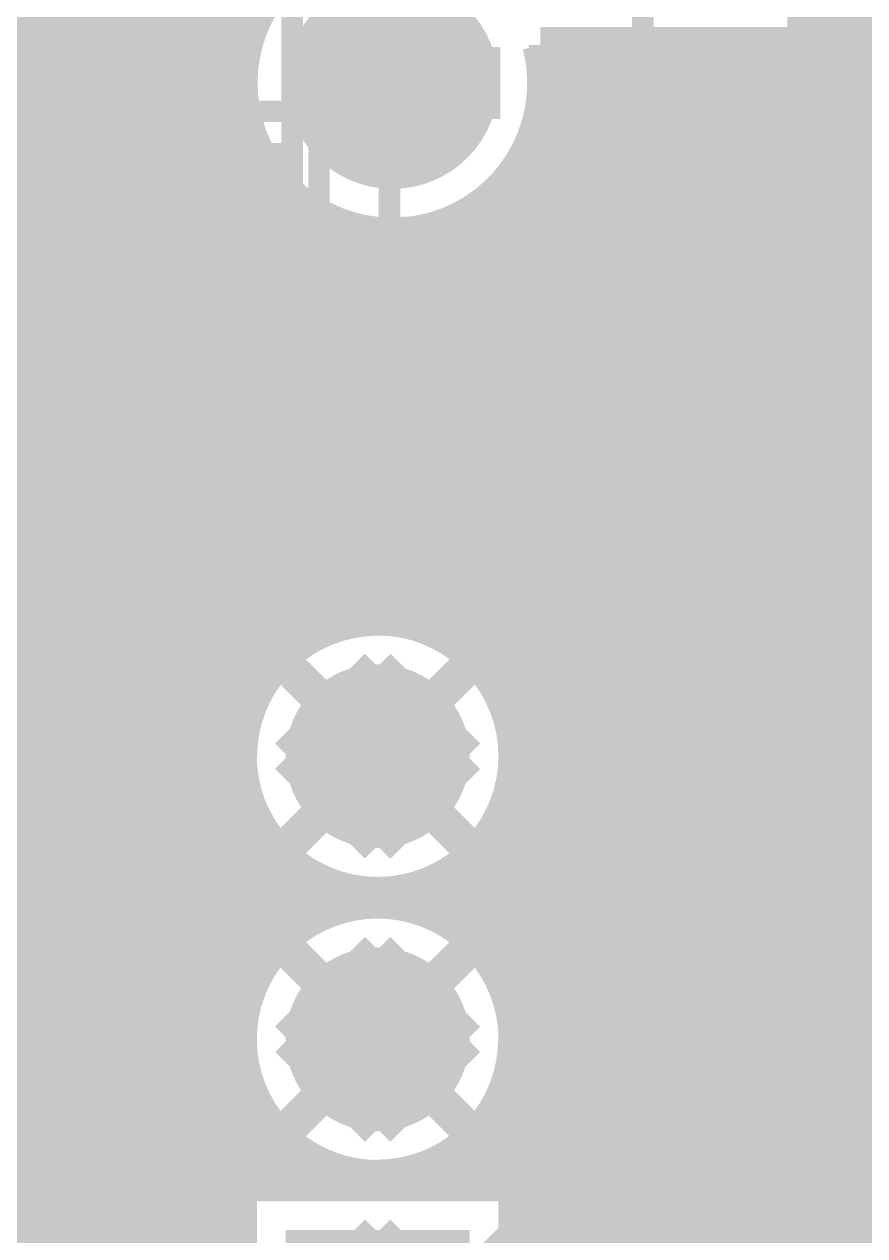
# Model space of a CAD drawing. Extents: x -3 to 92, y -53 to 125.
# Drawn here: x 19.73 to 25.67, y 45.69 to 54.26 of the extents above; entities that cross this region are included whole.
import ezdxf

# ---------------------------------------------------------------- set-up
doc = ezdxf.new("R2010")
doc.units = 0
doc.header["$MEASUREMENT"] = 0
doc.layers.get('0').update_dxf_attribs({"linetype": 'CONTINUOUS'})
for name, color, linetype in [('23-325-0_AST', 7, 'CONTINUOUS'), ('23-325-0_BOT', 7, 'CONTINUOUS'), ('23-325-0_DRD', 2, 'CONTINUOUS'), ('23-325-0_IN1', 4, 'CONTINUOUS'), ('23-325-0_IN2', 3, 'CONTINUOUS'), ('23-325-0_SMB', 5, 'CONTINUOUS'), ('23-325-0_SMT', 10, 'CONTINUOUS'), ('23-325-0_SST', 9, 'CONTINUOUS'), ('23-325-0_TOP', 12, 'CONTINUOUS'), ('THRUHOLE_NPT', 13, 'CONTINUOUS'), ('THRUHOLE_TAP', 8, 'CONTINUOUS')]:
    doc.layers.add(name, color=color, linetype=linetype)

# ---------------------------------------------------------------- blocks, each defined once
blk = doc.blocks.new('ROUND_22')
at = {"const_width": 0.7493}
blk.add_lwpolyline([(-0.37465, 0, 1), (0.37465, 0, 1)], format="xyb", close=True, dxfattribs=at)
blk = doc.blocks.new('ROUND_30')
at = {"const_width": 0.65024}
blk.add_lwpolyline([(-0.32512, 0, 1), (0.32512, 0, 1)], format="xyb", close=True, dxfattribs=at)
blk = doc.blocks.new('SQUARE_31')
blk.add_solid([(0.65024, 0.65024), (0.65024, -0.65024), (-0.65024, 0.65024), (-0.65024, -0.65024)])
blk = doc.blocks.new('ROUND_87')
at = {"const_width": 0.40005}
blk.add_lwpolyline([(-0.200024, 0, 1), (0.200024, 0, 1)], format="xyb", close=True, dxfattribs=at)

msp = doc.modelspace()

# ---------------------------------------------------------------- linework, layer by layer
at = {"layer": '23-325-0_AST', "const_width": 0.1524}
for points in [[(20.36064, 66.2559), (20.36064, 66.03492), (20.36064, 65.7352), (20.36064, 53.6448), (20.36064, 53.34508)], [(25.35936, 53.6448), (25.35936, 65.7352)], [(21.62048, 54.35854), (21.62048, 53.6448)], [(24.09952, 53.6448), (24.09952, 54.35854)], [(20.36064, 53.6448), (21.62048, 53.6448), (21.62048, 53.34508)], [(21.12772, 52.3748), (24.59228, 52.3748), (24.79294, 52.3748), (24.79294, 52.82438), (24.85136, 52.82438), (25.10028, 52.82438), (25.35936, 52.82438), (25.35936, 53.1241), (24.09952, 53.1241), (24.09952, 53.34508), (25.35936, 53.34508), (25.35936, 53.6448), (24.09952, 53.6448), (24.09952, 53.34508)], [(20.86864, 52.82438), (20.61972, 52.82438), (20.61972, 52.3748), (20.36064, 52.3748), (20.36064, 52.82438), (20.36064, 53.1241), (21.62048, 53.1241), (21.62048, 53.34508), (20.36064, 53.34508), (20.36064, 53.1241)], [(20.92706, 52.3748), (20.86864, 52.3748), (20.86864, 52.82438), (20.92706, 52.82438), (20.9296, 52.82438), (21.12772, 52.6542), (21.12772, 52.3748), (20.92706, 52.3748), (20.92706, 52.82438), (20.9296, 52.82438), (21.81098, 52.82438), (21.81098, 53.3146), (22.30882, 53.3146), (22.30882, 52.82438), (23.40864, 52.82438), (23.40864, 53.3146), (23.90902, 53.3146), (23.90902, 52.82438), (24.7904, 52.82438), (24.59228, 52.6542), (21.12772, 52.6542)], [(25.35936, 53.1241), (25.35936, 53.34508)], [(21.62048, 52.82438), (21.62048, 53.1241)], [(24.09952, 52.82438), (24.09952, 53.1241)], [(20.36064, 52.82438), (20.61972, 52.82438)], [(24.7904, 52.82438), (24.79294, 52.82438)], [(25.10028, 52.82438), (25.10028, 52.3748), (24.85136, 52.3748), (24.85136, 52.82438)], [(25.10028, 52.3748), (25.35936, 52.3748), (25.35936, 52.82438)], [(24.59228, 52.3748), (24.59228, 52.6542)], [(20.86864, 52.3748), (20.61972, 52.3748)], [(24.85136, 52.3748), (24.79294, 52.3748)], [(24.97582, 51.59502), (24.97582, 51.3588)], [(24.97582, 51.47818), (23.95982, 51.47818), (24.13, 51.3588)], [(23.37562, 43.08602), (23.37562, 43.5356), (24.37384, 43.5356), (24.37384, 43.08602), (23.37562, 43.08602), (23.0759, 43.08602), (20.72386, 43.08602), (20.72386, 51.08448), (23.0759, 51.08448), (23.37562, 51.08448), (23.37562, 50.6349), (24.37384, 50.6349), (24.37384, 43.5356)], [(23.0759, 51.08448), (23.0759, 50.78476)], [(24.37384, 50.6349), (24.37384, 51.08448), (23.37562, 51.08448)], [(21.32584, 50.6349), (22.10562, 50.6349), (22.25548, 50.78476), (21.32584, 50.78476), (21.32584, 50.6349), (21.22424, 50.53584), (21.22424, 43.63466), (21.07438, 43.63466), (21.32584, 43.38574), (21.32584, 43.5356), (21.22424, 43.63466)], [(21.22424, 50.53584), (21.07438, 50.53584), (21.32584, 50.78476)], [(22.25548, 50.41392), (22.25548, 50.78476)], [(22.82444, 50.6349), (23.14956, 50.6349), (23.0759, 50.78476), (22.67458, 50.78476), (22.82444, 50.6349), (22.82444, 50.47488)], [(22.67458, 50.78476), (22.67458, 50.41392)], [(22.10562, 50.47488), (21.86432, 50.23358), (22.17674, 50.33518), (22.25548, 50.41392), (22.10562, 50.47488), (22.10562, 50.6349)], [(23.37562, 50.6349), (23.14956, 50.6349)], [(21.07438, 50.53584), (21.07438, 43.63466)], [(23.06574, 50.23358), (22.82444, 50.47488), (22.67458, 50.41392), (22.75332, 50.33518), (23.06574, 50.23358), (21.86432, 50.23358)], [(22.75332, 50.33518), (22.17674, 50.33518)], [(22.47392, 48.83404), (21.97354, 48.83404), (21.97354, 49.33442), (22.47392, 49.33442), (22.47392, 48.83404)], [(25.99182, 47.31258), (24.97582, 47.66818), (24.97582, 47.1932)], [(22.47392, 46.83506), (21.97354, 46.83506), (21.97354, 47.33544), (22.47392, 47.33544), (22.47392, 46.83506)], [(24.97582, 46.82998), (24.97582, 46.59122)], [(25.654, 46.41342), (25.82418, 46.41342), (25.99182, 46.47438), (25.99182, 46.7106), (25.82418, 46.76902), (24.97582, 46.76902)]]:
    msp.add_lwpolyline(points, dxfattribs=at)
at = {"layer": '23-325-0_BOT'}
for points, const_width in [([(19.7866, 60.2107), (19.7866, 52.5018)], 0.254), ([(20.0152, 59.9821), (20.0152, 52.2732)], 0.254), ([(20.2438, 59.7535), (20.2438, 52.0446)], 0.254), ([(25.7302, 57.0865), (25.7302, 46.101)], 0.254), ([(25.5016, 56.8579), (25.5016, 46.101)], 0.254), ([(25.273, 56.6293), (25.273, 46.101)], 0.254), ([(20.4724, 56.34482), (20.4724, 51.816)], 0.254), ([(25.2603, 56.3753), (25.2603, 54.1147)], 0.254), ([(20.701, 55.8165), (20.701, 51.5874)], 0.254), ([(20.9296, 55.59806), (20.9296, 51.27244)], 0.254), ([(21.1582, 55.47106), (21.1582, 46.101)], 0.254), ([(21.3868, 55.40248), (21.3868, 54.3687)], 0.254), ([(21.30298, 54.1782), (19.1897, 54.1782)], 0.254), ([(25.2603, 54.1147), (23.37562, 54.1147)], 0.254), ([(23.4442, 54.1147), (23.4442, 46.101)], 0.254), ([(23.6728, 54.1147), (23.6728, 46.101)], 0.254), ([(23.9014, 54.1147), (23.9014, 46.101)], 0.254), ([(24.13, 54.1147), (24.13, 46.101)], 0.254), ([(24.3586, 54.1147), (24.3586, 46.101)], 0.254), ([(24.5872, 54.1147), (24.5872, 46.101)], 0.254), ([(24.8158, 54.1147), (24.8158, 46.101)], 0.254), ([(25.0444, 54.1147), (25.0444, 46.101)], 0.254), ([(30.4673, 54.1782), (25.2603, 54.1782)], 0.254), ([(21.25472, 53.9496), (19.1897, 53.9496)], 0.254), ([(30.4673, 53.9496), (23.40356, 53.9496)], 0.254), ([(21.25726, 53.721), (19.1897, 53.721)], 0.254), ([(30.4673, 53.721), (23.40102, 53.721)], 0.254), ([(21.30806, 53.4924), (19.1897, 53.4924)], 0.254), ([(30.4673, 53.4924), (23.35022, 53.4924)], 0.254), ([(21.41982, 53.2638), (19.1897, 53.2638)], 0.254), ([(21.3868, 53.31968), (21.3868, 49.59096)], 0.254), ([(30.4673, 53.2638), (23.23846, 53.2638)], 0.254), ([(23.2156, 53.2257), (23.2156, 46.101)], 0.254), ([(19.1897, 53.0987), (20.76958, 51.51882)], 0.254), ([(20.32, 21.59), (20.32, 51.054), (18.542, 52.832)], 0.635), ([(21.6154, 53.0352), (19.2532, 53.0352)], 0.254), ([(21.6154, 53.0352), (21.6154, 49.85004)], 0.254), ([(22.987, 52.98694), (22.987, 49.70018)], 0.254), ([(30.4673, 53.0352), (23.04288, 53.0352)], 0.254), ([(21.844, 52.88026), (21.844, 49.9872)], 0.254), ([(22.7584, 52.85232), (22.7584, 49.90592)], 0.254), ([(22.03196, 52.8066), (19.4818, 52.8066)], 0.254), ([(22.0726, 52.79644), (22.0726, 50.0507)], 0.254), ([(22.3012, 52.76596), (22.3012, 50.06086)], 0.254), ([(22.5298, 52.78374), (22.5298, 50.01514)], 0.254), ([(30.4673, 52.8066), (22.62632, 52.8066)], 0.254), ([(30.4673, 52.578), (19.7104, 52.578)], 0.254), ([(18.08988, 52.36718), (19.6723, 50.78476)], 0.254), ([(30.4673, 52.3494), (19.939, 52.3494)], 0.254), ([(30.47238, 52.1208), (20.1676, 52.1208)], 0.254), ([(30.5435, 51.8922), (20.3962, 51.8922)], 0.254), ([(30.7467, 51.6636), (20.6248, 51.6636)], 0.254), ([(31.8008, 51.435), (20.84324, 51.435)], 0.254), ([(31.8008, 51.2064), (20.94992, 51.2064)], 0.254), ([(20.9677, 51.054), (20.9677, 46.101)], 0.254), ([(31.8008, 50.9778), (20.9677, 50.9778)], 0.254), ([(19.6723, 50.78476), (19.6723, 46.101)], 0.254), ([(19.6723, 50.7492), (11.42238, 50.7492)], 0.254), ([(31.6865, 50.7492), (20.9677, 50.7492)], 0.254), ([(19.6723, 50.5206), (11.35888, 50.5206)], 0.254), ([(31.4579, 50.5206), (20.9677, 50.5206)], 0.254), ([(19.6723, 50.292), (11.16584, 50.292)], 0.254), ([(31.2293, 50.292), (20.9677, 50.292)], 0.254), ([(19.6723, 50.0634), (10.3632, 50.0634)], 0.254), ([(22.18436, 50.0634), (20.9677, 50.0634)], 0.254), ([(31.0007, 50.0634), (22.26564, 50.0634)], 0.254), ([(19.6723, 49.8348), (10.3632, 49.8348)], 0.254), ([(21.59508, 49.8348), (20.9677, 49.8348)], 0.254), ([(30.7721, 49.8348), (22.85492, 49.8348)], 0.254), ([(21.53158, 49.77638), (22.225, 49.0855)], 0.254), ([(22.91842, 49.77638), (22.225, 49.0855)], 0.254), ([(19.6723, 49.6062), (10.3632, 49.6062)], 0.254), ([(21.39442, 49.6062), (20.9677, 49.6062)], 0.254), ([(30.5435, 49.6062), (23.05304, 49.6062)], 0.254), ([(19.6723, 49.3776), (15.00886, 49.3776)], 0.254), ([(21.29028, 49.3776), (20.9677, 49.3776)], 0.254), ([(30.3149, 49.3776), (23.15972, 49.3776)], 0.254), ([(19.6723, 49.149), (15.18158, 49.149)], 0.254), ([(21.2471, 49.149), (20.9677, 49.149)], 0.254), ([(30.16758, 49.149), (23.2029, 49.149)], 0.254), ([(21.53158, 48.39208), (22.225, 49.0855)], 0.254), ([(22.91842, 48.39208), (22.225, 49.0855)], 0.254), ([(19.6723, 48.9204), (15.23492, 48.9204)], 0.254), ([(21.2598, 48.9204), (20.9677, 48.9204)], 0.254), ([(30.1498, 48.9204), (23.1902, 48.9204)], 0.254), ([(19.6723, 48.6918), (15.2019, 48.6918)], 0.254), ([(21.32838, 48.6918), (20.9677, 48.6918)], 0.254), ([(30.1498, 48.6918), (23.12162, 48.6918)], 0.254), ([(21.3868, 48.5775), (21.3868, 47.59198)], 0.254), ([(19.6723, 48.4632), (15.0622, 48.4632)], 0.254), ([(21.46808, 48.4632), (20.9677, 48.4632)], 0.254), ([(30.1498, 48.4632), (22.98192, 48.4632)], 0.254), ([(22.987, 48.46828), (22.987, 47.7012)], 0.254), ([(21.6154, 48.31842), (21.6154, 47.85106)], 0.254), ([(19.6723, 48.2346), (10.3632, 48.2346)], 0.254), ([(21.73732, 48.2346), (20.9677, 48.2346)], 0.254), ([(30.1498, 48.2346), (22.71268, 48.2346)], 0.254), ([(22.7584, 48.26254), (22.7584, 47.90694)], 0.254), ([(21.844, 48.18126), (21.844, 47.98568)], 0.254), ([(22.0726, 48.11776), (22.0726, 48.05172)], 0.254), ([(22.3012, 48.1076), (22.3012, 48.06188)], 0.254), ([(22.5298, 48.15332), (22.5298, 48.01616)], 0.254), ([(19.6723, 48.006), (10.3632, 48.006)], 0.254), ([(21.89226, 48.006), (20.9677, 48.006)], 0.254), ([(30.1498, 48.006), (22.55774, 48.006)], 0.254), ([(19.6723, 47.7774), (10.3632, 47.7774)], 0.254), ([(21.53158, 47.7774), (20.9677, 47.7774)], 0.254), ([(21.53158, 47.7774), (22.225, 47.08398)], 0.254), ([(22.91842, 47.7774), (22.225, 47.08398)], 0.254), ([(27.52598, 47.7774), (22.91842, 47.7774)], 0.254), ([(19.6723, 47.5488), (10.3632, 47.5488)], 0.254), ([(21.3614, 47.5488), (20.9677, 47.5488)], 0.254), ([(27.18308, 47.5488), (23.08606, 47.5488)], 0.254), ([(19.6723, 47.3202), (10.3632, 47.3202)], 0.254), ([(21.2725, 47.3202), (20.9677, 47.3202)], 0.254), ([(27.07386, 47.3202), (23.17496, 47.3202)], 0.254), ([(19.6723, 47.0916), (10.3632, 47.0916)], 0.254), ([(21.24456, 47.0916), (20.9677, 47.0916)], 0.254), ([(21.53158, 46.39056), (22.225, 47.08398)], 0.254), ([(22.91842, 46.39056), (22.225, 47.08398)], 0.254), ([(27.06116, 47.0916), (23.2029, 47.0916)], 0.254), ([(19.6723, 46.863), (10.3632, 46.863)], 0.254), ([(21.26996, 46.863), (20.9677, 46.863)], 0.254), ([(27.13482, 46.863), (23.1775, 46.863)], 0.254), ([(19.6723, 46.6344), (10.3632, 46.6344)], 0.254), ([(21.35378, 46.6344), (20.9677, 46.6344)], 0.254), ([(21.3868, 46.57852), (21.3868, 46.101)], 0.254), ([(27.35072, 46.6344), (23.09368, 46.6344)], 0.254), ([(19.6723, 46.4058), (10.3632, 46.4058)], 0.254), ([(21.51888, 46.4058), (20.9677, 46.4058)], 0.254), ([(30.1498, 46.4058), (22.93112, 46.4058)], 0.254), ([(22.987, 46.4693), (22.987, 46.101)], 0.254), ([(21.6154, 46.3169), (21.6154, 46.101)], 0.254), ([(22.7584, 46.26356), (22.7584, 46.101)], 0.254), ([(19.6723, 46.1772), (10.3632, 46.1772)], 0.254), ([(21.8567, 46.1772), (20.9677, 46.1772)], 0.254), ([(21.844, 46.18228), (21.844, 46.101)], 0.254), ([(22.5298, 46.15434), (22.5298, 46.101)], 0.254), ([(30.1498, 46.1772), (22.5933, 46.1772)], 0.254), ([(19.6723, 46.101), (10.3632, 46.101)], 0.254), ([(30.1498, 46.101), (20.9677, 46.101)], 0.254)]:
    msp.add_lwpolyline(points, dxfattribs=dict(at, const_width=const_width))
at = {"layer": '23-325-0_BOT', "const_width": 0.254}
for points in [[(22.32914, 54.92496, 0.4142136), (21.24964, 53.84546)], [(23.40864, 53.84546, 0.063038), (23.37459, 54.11443)], [(21.24964, 53.84546, 0.4142136), (22.32914, 52.76596)], [(22.32914, 52.76596, 0.4142136), (23.40864, 53.84546)], [(20.9677, 51.054, 0.1989124), (20.77799, 51.51199)], [(22.225, 50.0634, 0.4142136), (21.2471, 49.0855)], [(23.20544, 49.0855, 0.4142136), (22.225, 50.06594)], [(21.24456, 49.0855, 0.4142136), (22.225, 48.10506)], [(22.225, 48.10506, 0.4142136), (23.20544, 49.0855)], [(22.225, 48.06442, 0.4142136), (21.24456, 47.08398)], [(23.20544, 47.08398, 0.4142136), (22.225, 48.06442)], [(21.24456, 47.08398, 0.4142136), (22.225, 46.10354)], [(22.225, 46.10608, 0.4142136), (23.2029, 47.08398)]]:
    msp.add_lwpolyline(points, format="xyb", dxfattribs=at)
at = {"layer": '23-325-0_DRD', "const_width": 0.254}
for points in [[(21.69414, 53.59146), (22.32914, 54.22646)], [(22.32914, 54.22646), (22.96414, 53.59146)], [(21.69414, 54.09946), (21.69414, 53.59146)], [(22.32914, 53.46446), (21.69414, 54.09946)], [(22.96414, 54.09946), (22.32914, 53.46446)], [(22.96414, 53.59146), (22.96414, 54.09946)], [(22.225, 49.7205), (21.59, 49.0855)], [(22.86, 49.0855), (22.225, 49.7205)], [(21.59, 49.0855), (22.225, 48.4505)], [(22.225, 48.4505), (22.86, 49.0855)], [(22.225, 47.71898), (21.59, 47.08398)], [(22.86, 47.08398), (22.225, 47.71898)], [(21.59, 47.08398), (22.225, 46.44898)], [(22.225, 46.44898), (22.86, 47.08398)], [(22.225, 45.72), (21.59, 45.085)], [(22.86, 45.085), (22.225, 45.72)]]:
    msp.add_lwpolyline(points, dxfattribs=at)
at = {"layer": '23-325-0_IN1', "const_width": 0.254}
for points in [[(19.7612, 107.6579), (19.7612, 21.87956)], [(19.9898, 107.41406), (19.9898, 22.12594)], [(20.2184, 107.3277), (20.2184, 22.2123)], [(20.447, 107.33278), (20.447, 22.20722)], [(25.7048, 75.25766), (25.7048, -4.572)], [(25.4762, 75.07478), (25.4762, -4.572)], [(25.2476, 57.61482), (25.2476, 39.77386)], [(25.2603, 56.3753), (25.2603, 54.1147)], [(20.6756, 55.84952), (20.6756, 22.1107)], [(20.9042, 55.61584), (20.9042, 21.82622)], [(21.1328, 55.48122), (21.1328, -4.572)], [(21.3614, 55.40756), (21.3614, 54.32044)], [(21.30298, 54.1782), (15.86738, 54.1782)], [(25.2603, 54.1147), (23.37562, 54.1147)], [(23.4188, 54.1147), (23.4188, 44.98594)], [(23.6474, 54.1147), (23.6474, 45.0723)], [(23.876, 54.1147), (23.876, 45.06722)], [(24.1046, 54.1147), (24.1046, 44.9707)], [(24.3332, 54.1147), (24.3332, 44.68622)], [(24.5618, 54.1147), (24.5618, 39.9669)], [(24.7904, 54.1147), (24.7904, 39.99992)], [(25.019, 54.1147), (25.019, 39.94658)], [(46.99762, 54.1782), (25.2603, 54.1782)], [(21.25472, 53.9496), (15.80388, 53.9496)], [(47.06112, 53.9496), (23.40356, 53.9496)], [(21.25726, 53.721), (15.61084, 53.721)], [(43.18762, 53.721), (23.40102, 53.721)], [(21.30806, 53.4924), (-2.413, 53.4924)], [(42.99712, 53.4924), (23.35022, 53.4924)], [(21.3614, 53.36794), (21.3614, 49.54778)], [(21.41982, 53.2638), (18.9992, 53.2638)], [(42.93362, 53.2638), (23.23846, 53.2638)], [(23.1902, 53.19268), (23.1902, 49.2506)], [(21.6154, 53.0352), (19.1389, 53.0352)], [(21.59, 53.05806), (21.59, 49.82972)], [(42.95648, 53.0352), (23.04288, 53.0352)], [(22.9616, 52.96916), (22.9616, 49.73066)], [(21.8186, 52.89296), (21.8186, 49.9745)], [(22.733, 52.84216), (22.733, 49.92116)], [(22.03196, 52.8066), (19.17192, 52.8066)], [(22.0472, 52.80152), (22.0472, 50.04816)], [(22.2758, 52.76596), (22.2758, 50.0634)], [(22.5044, 52.77866), (22.5044, 50.02276)], [(30.95498, 52.8066), (22.62632, 52.8066)], [(30.61208, 52.578), (19.11858, 52.578)], [(30.50286, 52.3494), (18.94586, 52.3494)], [(30.49016, 52.1208), (5.63626, 52.1208)], [(30.56382, 51.8922), (4.04622, 51.8922)], [(30.77972, 51.6636), (4.3307, 51.6636)], [(38.36416, 51.435), (4.42722, 51.435)], [(38.37686, 51.2064), (4.4323, 51.2064)], [(38.48608, 50.9778), (4.34594, 50.9778)], [(38.82898, 50.7492), (4.09956, 50.7492)], [(38.9128, 50.5206), (-2.413, 50.5206)], [(38.9128, 50.292), (-2.413, 50.292)], [(22.18436, 50.0634), (-2.413, 50.0634)], [(38.9128, 50.0634), (22.26564, 50.0634)], [(21.59508, 49.8348), (-2.413, 49.8348)], [(38.9128, 49.8348), (22.85492, 49.8348)], [(21.39442, 49.6062), (-2.413, 49.6062)], [(38.9128, 49.6062), (23.05304, 49.6062)], [(21.29028, 49.3776), (-2.413, 49.3776)], [(38.9128, 49.3776), (23.15972, 49.3776)], [(21.2471, 49.149), (-2.413, 49.149)], [(38.9128, 49.149), (23.2029, 49.149)], [(21.2598, 48.9204), (-2.413, 48.9204)], [(38.9128, 48.9204), (23.1902, 48.9204)], [(23.1902, 48.91786), (23.1902, 47.25162)], [(21.32838, 48.6918), (-2.413, 48.6918)], [(21.3614, 48.62068), (21.3614, 47.54626)], [(38.9128, 48.6918), (23.12162, 48.6918)], [(21.46808, 48.4632), (-2.413, 48.4632)], [(38.9128, 48.4632), (22.98192, 48.4632)], [(22.9616, 48.4378), (22.9616, 47.72914)], [(21.59, 48.33874), (21.59, 47.83074)], [(21.73732, 48.2346), (-2.413, 48.2346)], [(21.8186, 48.19396), (21.8186, 47.97552)], [(38.9128, 48.2346), (22.71268, 48.2346)], [(22.733, 48.2473), (22.733, 47.92218)], [(22.0472, 48.1203), (22.0472, 48.04664)], [(22.2758, 48.10506), (22.2758, 48.06188)], [(22.5044, 48.1457), (22.5044, 48.02378)], [(21.89226, 48.006), (-2.413, 48.006)], [(38.9128, 48.006), (22.55774, 48.006)], [(21.53158, 47.7774), (-2.413, 47.7774)], [(31.64078, 47.7774), (22.91842, 47.7774)], [(21.3614, 47.5488), (-2.413, 47.5488)], [(31.54934, 47.5488), (23.08606, 47.5488)], [(21.2725, 47.3202), (-2.413, 47.3202)], [(31.5468, 47.3202), (23.17496, 47.3202)], [(21.24456, 47.0916), (-2.413, 47.0916)], [(31.5468, 47.0916), (23.2029, 47.0916)], [(23.1902, 46.91634), (23.1902, 46.06544)], [(21.26996, 46.863), (-2.413, 46.863)], [(31.5468, 46.863), (23.1775, 46.863)], [(21.35378, 46.6344), (-0.80772, 46.6344)], [(21.3614, 46.6217), (21.3614, 46.06544)], [(31.5468, 46.6344), (23.09368, 46.6344)], [(21.51888, 46.4058), (-0.59182, 46.4058)], [(31.5468, 46.4058), (22.93112, 46.4058)], [(22.9616, 46.43882), (22.9616, 46.06544)], [(21.59, 46.33976), (21.59, 46.06544)], [(22.733, 46.24578), (22.733, 46.06544)], [(21.8567, 46.1772), (-0.51816, 46.1772)], [(21.8186, 46.19244), (21.8186, 46.06544)], [(22.5044, 46.14672), (22.5044, 46.06544)], [(31.5468, 46.1772), (22.5933, 46.1772)], [(21.24456, 46.06544), (21.24456, 44.10456)], [(23.20544, 46.06544), (21.24456, 46.06544)], [(22.0472, 46.12132), (22.0472, 46.06544)], [(22.2758, 46.10608), (22.2758, 46.06544)], [(23.20544, 46.06544), (23.20544, 44.7675)], [(21.24456, 45.9486), (-0.53086, 45.9486)], [(31.5468, 45.9486), (23.20544, 45.9486)], [(21.24456, 45.72), (-0.64008, 45.72)], [(31.5468, 45.72), (23.20544, 45.72)]]:
    msp.add_lwpolyline(points, dxfattribs=at)
for points in [[(22.32914, 54.92496, 0.4142136), (21.24964, 53.84546)], [(23.40864, 53.84546, 0.063038), (23.37459, 54.11443)], [(21.24964, 53.84546, 0.4142136), (22.32914, 52.76596)], [(22.32914, 52.76596, 0.4142136), (23.40864, 53.84546)], [(22.225, 50.0634, 0.4142136), (21.2471, 49.0855)], [(23.20544, 49.0855, 0.4142136), (22.225, 50.06594)], [(21.24456, 49.0855, 0.4142136), (22.225, 48.10506)], [(22.225, 48.10506, 0.4142136), (23.20544, 49.0855)], [(22.225, 48.06442, 0.4142136), (21.24456, 47.08398)], [(23.20544, 47.08398, 0.4142136), (22.225, 48.06442)], [(21.24456, 47.08398, 0.4142136), (22.225, 46.10354)], [(22.225, 46.10608, 0.4142136), (23.2029, 47.08398)]]:
    msp.add_lwpolyline(points, format="xyb", dxfattribs=at)
at = {"layer": '23-325-0_IN2', "const_width": 0.254}
for points in [[(15.24, 54.229), (18.796, 54.229), (20.701, 52.324), (25.273, 52.324), (26.162, 53.213), (43.561, 53.213)], [(23.749, 44.45), (25.781, 46.482), (33.147, 46.482)]]:
    msp.add_lwpolyline(points, dxfattribs=at)
at = {"layer": '23-325-0_SST', "const_width": 0.1524}
for points in [[(20.36064, 66.2559), (20.36064, 66.03492), (20.36064, 65.7352), (20.36064, 53.6448), (20.36064, 53.34508)], [(25.35936, 53.6448), (25.35936, 65.7352)], [(21.62048, 54.35854), (21.62048, 53.6448)], [(24.09952, 53.6448), (24.09952, 54.35854)], [(20.36064, 53.6448), (21.62048, 53.6448), (21.62048, 53.34508)], [(21.12772, 52.3748), (24.59228, 52.3748), (24.79294, 52.3748), (24.79294, 52.82438), (24.85136, 52.82438), (25.10028, 52.82438), (25.35936, 52.82438), (25.35936, 53.1241), (24.09952, 53.1241), (24.09952, 53.34508), (25.35936, 53.34508), (25.35936, 53.6448), (24.09952, 53.6448), (24.09952, 53.34508)], [(20.86864, 52.82438), (20.61972, 52.82438), (20.61972, 52.3748), (20.36064, 52.3748), (20.36064, 52.82438), (20.36064, 53.1241), (21.62048, 53.1241), (21.62048, 53.34508), (20.36064, 53.34508), (20.36064, 53.1241)], [(20.92706, 52.3748), (20.86864, 52.3748), (20.86864, 52.82438), (20.92706, 52.82438), (20.9296, 52.82438), (21.12772, 52.6542), (21.12772, 52.3748), (20.92706, 52.3748), (20.92706, 52.82438), (20.9296, 52.82438), (21.81098, 52.82438), (21.81098, 53.3146), (22.30882, 53.3146), (22.30882, 52.82438), (23.40864, 52.82438), (23.40864, 53.3146), (23.90902, 53.3146), (23.90902, 52.82438), (24.7904, 52.82438), (24.59228, 52.6542), (21.12772, 52.6542)], [(25.35936, 53.1241), (25.35936, 53.34508)], [(21.62048, 52.82438), (21.62048, 53.1241)], [(24.09952, 52.82438), (24.09952, 53.1241)], [(20.36064, 52.82438), (20.61972, 52.82438)], [(24.7904, 52.82438), (24.79294, 52.82438)], [(25.10028, 52.82438), (25.10028, 52.3748), (24.85136, 52.3748), (24.85136, 52.82438)], [(25.10028, 52.3748), (25.35936, 52.3748), (25.35936, 52.82438)], [(24.59228, 52.3748), (24.59228, 52.6542)], [(20.86864, 52.3748), (20.61972, 52.3748)], [(24.85136, 52.3748), (24.79294, 52.3748)], [(24.97582, 51.59502), (24.97582, 51.3588)], [(24.97582, 51.47818), (23.95982, 51.47818), (24.13, 51.3588)], [(20.32508, 50.6984), (19.96948, 50.6984), (19.91106, 50.86858), (19.91106, 51.03876), (19.96948, 51.2064), (20.32508, 51.2064), (20.3835, 51.03876), (20.3835, 50.86858), (20.14728, 50.1904)], [(23.37562, 43.08602), (23.37562, 43.5356), (24.37384, 43.5356), (24.37384, 43.08602), (23.37562, 43.08602), (23.0759, 43.08602), (20.72386, 43.08602), (20.72386, 51.08448), (23.0759, 51.08448), (23.37562, 51.08448), (23.37562, 50.6349), (24.37384, 50.6349), (24.37384, 43.5356)], [(23.0759, 51.08448), (23.0759, 50.78476)], [(24.37384, 50.6349), (24.37384, 51.08448), (23.37562, 51.08448)], [(21.32584, 50.6349), (22.10562, 50.6349), (22.25548, 50.78476), (21.32584, 50.78476), (21.32584, 50.6349), (21.22424, 50.53584), (21.22424, 43.63466), (21.07438, 43.63466), (21.32584, 43.38574), (21.32584, 43.5356), (21.22424, 43.63466)], [(21.22424, 50.53584), (21.07438, 50.53584), (21.32584, 50.78476)], [(22.25548, 50.41392), (22.25548, 50.78476)], [(22.82444, 50.6349), (23.14956, 50.6349), (23.0759, 50.78476), (22.67458, 50.78476), (22.82444, 50.6349), (22.82444, 50.47488)], [(22.67458, 50.78476), (22.67458, 50.41392)], [(22.10562, 50.47488), (21.86432, 50.23358), (22.17674, 50.33518), (22.25548, 50.41392), (22.10562, 50.47488), (22.10562, 50.6349)], [(23.37562, 50.6349), (23.14956, 50.6349)], [(24.83866, 50.0634), (25.19426, 50.0634), (25.3111, 50.23358), (25.3111, 50.40376), (25.19426, 50.5714), (24.83866, 50.5714), (24.83866, 49.5554)], [(21.07438, 50.53584), (21.07438, 43.63466)], [(23.06574, 50.23358), (22.82444, 50.47488), (22.67458, 50.41392), (22.75332, 50.33518), (23.06574, 50.23358), (21.86432, 50.23358)], [(22.75332, 50.33518), (22.17674, 50.33518)], [(25.1333, 50.0634), (25.3111, 49.5554)], [(20.3835, 48.87976), (19.91106, 48.87976), (20.14728, 49.5554), (20.26666, 49.5554), (20.26666, 48.5394)], [(22.47392, 48.83404), (21.97354, 48.83404), (21.97354, 49.33442), (22.47392, 49.33442), (22.47392, 48.83404)], [(24.81072, 48.19142), (25.16632, 48.19142), (25.28316, 48.35906), (25.28316, 48.52924), (25.16632, 48.69942), (24.81072, 48.69942), (24.81072, 47.68342)], [(25.10536, 48.19142), (25.28316, 47.68342)], [(19.88312, 46.83506), (19.99996, 46.66742), (20.23872, 46.66742), (20.35556, 46.83506), (20.35556, 47.00524), (20.11934, 47.34306), (20.35556, 47.68342), (19.88312, 47.68342)], [(22.47392, 46.83506), (21.97354, 46.83506), (21.97354, 47.33544), (22.47392, 47.33544), (22.47392, 46.83506)], [(25.66416, 46.07306), (25.60574, 45.90542), (25.25014, 45.90542), (25.19172, 46.07306), (25.19172, 46.75124), (25.25014, 46.92142), (25.60574, 46.92142), (25.66416, 46.75124)]]:
    msp.add_lwpolyline(points, dxfattribs=at)
at = {"layer": '23-325-0_TOP'}
for points, const_width in [([(25.7048, 67.2973), (25.7048, 54.102)], 0.254), ([(25.527, 63.881), (25.527, 54.102)], 0.254), ([(19.9898, 62.27826), (19.9898, 35.25774)], 0.254), ([(20.2184, 62.04966), (20.2184, 35.97402)], 0.254), ([(19.8882, 61.976), (19.8882, 35.25774)], 0.254), ([(20.447, 61.82106), (20.447, 36.20516)], 0.254), ([(20.6756, 55.84952), (20.6756, 36.43376)], 0.254), ([(20.9042, 55.61584), (20.9042, 36.66236)], 0.254), ([(21.1328, 55.48122), (21.1328, 36.89096)], 0.254), ([(21.3614, 55.40756), (21.3614, 54.32044)], 0.254), ([(21.3106, 54.2036), (19.8882, 54.2036)], 0.254), ([(23.495, 54.1147), (23.37562, 54.1147)], 0.254), ([(23.4188, 54.1147), (23.4188, 46.5582)], 0.254), ([(23.495, 54.1147), (23.495, 53.594)], 0.254), ([(27.5082, 54.1782), (25.527, 54.1782)], 0.254), ([(27.5082, 54.102), (25.527, 54.102)], 0.254), ([(21.25726, 53.975), (19.8882, 53.975)], 0.254), ([(23.495, 53.975), (23.40102, 53.975)], 0.254), ([(21.25472, 53.7464), (19.8882, 53.7464)], 0.254), ([(23.495, 53.7464), (23.40356, 53.7464)], 0.254), ([(27.05354, 53.594), (23.495, 53.594)], 0.254), ([(23.6474, 53.594), (23.6474, 46.7868)], 0.254), ([(23.876, 53.594), (23.876, 47.0154)], 0.254), ([(24.1046, 53.594), (24.1046, 47.244)], 0.254), ([(24.3332, 53.594), (24.3332, 47.4726)], 0.254), ([(24.5618, 53.594), (24.5618, 47.7012)], 0.254), ([(24.7904, 53.594), (24.7904, 47.9298)], 0.254), ([(25.019, 53.594), (25.019, 51.58232)], 0.254), ([(25.2476, 53.594), (25.2476, 51.816)], 0.254), ([(25.4762, 53.594), (25.4762, 52.0446)], 0.254), ([(25.7048, 53.594), (25.7048, 52.2732)], 0.254), ([(21.30044, 53.5178), (19.8882, 53.5178)], 0.254), ([(26.9494, 53.5178), (23.35784, 53.5178)], 0.254), ([(26.91638, 53.48478), (25.07488, 51.64582)], 0.254), ([(21.3614, 53.36794), (21.3614, 49.54778)], 0.254), ([(21.40458, 53.2892), (19.8882, 53.2892)], 0.254), ([(26.71826, 53.2892), (23.25624, 53.2892)], 0.254), ([(29.21, 53.0352), (27.3812, 53.0352), (25.527, 51.181), (25.527, 47.752), (22.86, 45.085), (22.225, 45.085)], 0.635), ([(23.1902, 53.19268), (23.1902, 49.2506)], 0.254), ([(21.58746, 53.0606), (19.8882, 53.0606)], 0.254), ([(21.59, 53.05806), (21.59, 49.82972)], 0.254), ([(26.48966, 53.0606), (23.07082, 53.0606)], 0.254), ([(22.9616, 52.96916), (22.9616, 49.73066)], 0.254), ([(21.95576, 52.832), (19.8882, 52.832)], 0.254), ([(21.8186, 52.89296), (21.8186, 49.9745)], 0.254), ([(26.26106, 52.832), (22.70252, 52.832)], 0.254), ([(22.733, 52.84216), (22.733, 49.92116)], 0.254), ([(22.0472, 52.80152), (22.0472, 50.04816)], 0.254), ([(22.2758, 52.76596), (22.2758, 50.0634)], 0.254), ([(22.5044, 52.77866), (22.5044, 50.02276)], 0.254), ([(26.03246, 52.6034), (19.8882, 52.6034)], 0.254), ([(25.80386, 52.3748), (19.8882, 52.3748)], 0.254), ([(25.57526, 52.1462), (19.8882, 52.1462)], 0.254), ([(25.34666, 51.9176), (19.8882, 51.9176)], 0.254), ([(25.11806, 51.689), (19.8882, 51.689)], 0.254), ([(24.9428, 51.4604), (19.8882, 51.4604)], 0.254), ([(24.88184, 51.2318), (19.8882, 51.2318)], 0.254), ([(24.8793, 51.181), (24.8793, 48.0187)], 0.254), ([(24.8793, 51.0032), (19.8882, 51.0032)], 0.254), ([(24.8793, 50.7746), (19.8882, 50.7746)], 0.254), ([(24.8793, 50.546), (19.8882, 50.546)], 0.254), ([(24.8793, 50.3174), (19.8882, 50.3174)], 0.254), ([(24.8793, 50.0888), (19.8882, 50.0888)], 0.254), ([(21.62556, 49.8602), (19.8882, 49.8602)], 0.254), ([(24.8793, 49.8602), (22.8219, 49.8602)], 0.254), ([(21.4122, 49.6316), (19.8882, 49.6316)], 0.254), ([(24.8793, 49.6316), (23.0378, 49.6316)], 0.254), ([(21.2979, 49.403), (19.8882, 49.403)], 0.254), ([(24.8793, 49.403), (23.1521, 49.403)], 0.254), ([(21.24964, 49.1744), (19.8882, 49.1744)], 0.254), ([(24.8793, 49.1744), (23.20036, 49.1744)], 0.254), ([(21.25472, 48.9458), (19.8882, 48.9458)], 0.254), ([(23.1902, 48.91786), (23.1902, 47.25162)], 0.254), ([(24.8793, 48.9458), (23.19528, 48.9458)], 0.254), ([(21.31568, 48.7172), (19.8882, 48.7172)], 0.254), ([(24.8793, 48.7172), (23.13178, 48.7172)], 0.254), ([(21.3614, 48.62068), (21.3614, 47.54626)], 0.254), ([(21.44776, 48.4886), (19.8882, 48.4886)], 0.254), ([(24.8793, 48.4886), (23.00224, 48.4886)], 0.254), ([(22.9616, 48.4378), (22.9616, 47.72914)], 0.254), ([(21.59, 48.33874), (21.59, 47.83074)], 0.254), ([(21.69668, 48.26), (19.8882, 48.26)], 0.254), ([(21.8186, 48.19396), (21.8186, 47.97552)], 0.254), ([(22.733, 48.2473), (22.733, 47.92218)], 0.254), ([(24.8793, 48.26), (22.75332, 48.26)], 0.254), ([(22.0472, 48.1203), (22.0472, 48.04664)], 0.254), ([(22.2758, 48.10506), (22.2758, 48.06188)], 0.254), ([(22.5044, 48.1457), (22.5044, 48.02378)], 0.254), ([(21.97354, 48.0314), (19.8882, 48.0314)], 0.254), ([(24.8793, 48.0314), (22.47646, 48.0314)], 0.254), ([(24.8793, 48.0187), (22.9235, 46.06544)], 0.254), ([(21.55698, 47.8028), (19.8882, 47.8028)], 0.254), ([(24.66086, 47.8028), (22.89048, 47.8028)], 0.254), ([(21.37664, 47.5742), (19.8882, 47.5742)], 0.254), ([(24.43226, 47.5742), (23.07336, 47.5742)], 0.254), ([(21.28012, 47.3456), (19.8882, 47.3456)], 0.254), ([(24.20366, 47.3456), (23.16988, 47.3456)], 0.254), ([(25.97658, 47.28718), (23.76932, 45.07992)], 0.254), ([(21.24456, 47.117), (19.8882, 47.117)], 0.254), ([(23.97506, 47.117), (23.2029, 47.117)], 0.254), ([(25.7048, 47.01286), (25.7048, 43.1419)], 0.254), ([(23.1902, 46.91634), (23.1902, 46.3296)], 0.254), ([(21.26488, 46.8884), (19.8882, 46.8884)], 0.254), ([(23.74646, 46.8884), (23.18512, 46.8884)], 0.254), ([(27.7622, 46.8884), (25.5778, 46.8884)], 0.254), ([(25.4762, 46.78426), (25.4762, 43.1419)], 0.254), ([(21.34108, 46.6598), (19.8882, 46.6598)], 0.254), ([(23.51786, 46.6598), (23.10638, 46.6598)], 0.254), ([(27.7622, 46.6598), (25.3492, 46.6598)], 0.254), ([(21.3614, 46.6217), (21.3614, 46.06544)], 0.254), ([(25.2476, 46.55566), (25.2476, 39.77386)], 0.254), ([(21.49602, 46.4312), (19.8882, 46.4312)], 0.254), ([(23.28926, 46.4312), (22.95398, 46.4312)], 0.254), ([(22.9616, 46.43882), (22.9616, 46.101)], 0.254), ([(27.7622, 46.4312), (25.1206, 46.4312)], 0.254), ([(21.59, 46.33976), (21.59, 46.06544)], 0.254), ([(25.019, 46.32706), (25.019, 39.94658)], 0.254), ([(22.733, 46.24578), (22.733, 46.06544)], 0.254), ([(21.79828, 46.2026), (19.8882, 46.2026)], 0.254), ([(21.8186, 46.19244), (21.8186, 46.06544)], 0.254), ([(22.5044, 46.14672), (22.5044, 46.06544)], 0.254), ([(23.06066, 46.2026), (22.64918, 46.2026)], 0.254), ([(27.7622, 46.2026), (24.892, 46.2026)], 0.254), ([(21.24456, 46.06544), (21.24456, 44.10456)], 0.254), ([(22.9235, 46.06544), (21.24456, 46.06544)], 0.254), ([(22.0472, 46.12132), (22.0472, 46.06544)], 0.254), ([(22.2758, 46.10608), (22.2758, 46.06544)], 0.254), ([(24.7904, 46.09846), (24.7904, 39.99992)], 0.254), ([(21.24456, 45.974), (19.8882, 45.974)], 0.254), ([(27.7622, 45.974), (24.6634, 45.974)], 0.254), ([(24.5618, 45.86986), (24.5618, 39.9669)], 0.254), ([(21.24456, 45.7454), (19.8882, 45.7454)], 0.254), ([(27.7622, 45.7454), (24.4348, 45.7454)], 0.254), ([(24.3332, 45.64126), (24.3332, 44.68622)], 0.254)]:
    msp.add_lwpolyline(points, dxfattribs=dict(at, const_width=const_width))
at = {"layer": '23-325-0_TOP', "const_width": 0.254}
for points in [[(22.32914, 54.92496, 0.4142136), (21.24964, 53.84546)], [(23.40864, 53.84546, 0.063038), (23.37459, 54.11443)], [(21.24964, 53.84546, 0.4142136), (22.32914, 52.76596)], [(22.32914, 52.76596, 0.4142136), (23.40864, 53.84546)], [(25.0698, 51.6382, 0.1989124), (24.88042, 51.181)], [(25.0698, 51.6382, 0.1989124), (24.88042, 51.181)], [(22.225, 50.0634, 0.4142136), (21.2471, 49.0855)], [(23.20544, 49.0855, 0.4142136), (22.225, 50.06594)], [(21.24456, 49.0855, 0.4142136), (22.225, 48.10506)], [(22.225, 48.10506, 0.4142136), (23.20544, 49.0855)], [(22.225, 48.06442, 0.4142136), (21.24456, 47.08398)], [(23.20544, 47.08398, 0.4142136), (22.225, 48.06442)], [(21.24456, 47.08398, 0.4142136), (22.225, 46.10354)], [(22.225, 46.10608, 0.4142136), (23.2029, 47.08398)]]:
    msp.add_lwpolyline(points, format="xyb", dxfattribs=at)

# ---------------------------------------------------------------- block references
at = {"layer": '23-325-0_BOT'}
for name, p in [('ROUND_22', (22.32914, 53.84546)), ('ROUND_30', (22.225, 49.0855)), ('ROUND_30', (22.225, 47.08398)), ('SQUARE_31', (22.225, 45.085))]:
    msp.add_blockref(name, p, dxfattribs=at)
at = {"layer": '23-325-0_IN1'}
for name, p in [('ROUND_22', (22.32914, 53.84546)), ('ROUND_30', (22.225, 49.0855)), ('ROUND_30', (22.225, 47.08398)), ('SQUARE_31', (22.225, 45.085))]:
    msp.add_blockref(name, p, dxfattribs=at)
at = {"layer": '23-325-0_IN2'}
for name, p in [('ROUND_22', (22.32914, 53.84546)), ('ROUND_30', (22.225, 49.0855)), ('ROUND_30', (22.225, 47.08398)), ('SQUARE_31', (22.225, 45.085))]:
    msp.add_blockref(name, p, dxfattribs=at)
at = {"layer": '23-325-0_SMB'}
for name, p in [('ROUND_30', (22.225, 49.0855)), ('ROUND_30', (22.225, 47.08398)), ('SQUARE_31', (22.225, 45.085))]:
    msp.add_blockref(name, p, dxfattribs=at)
at = {"layer": '23-325-0_SMT'}
for name, p in [('ROUND_30', (22.225, 49.0855)), ('ROUND_30', (22.225, 47.08398)), ('SQUARE_31', (22.225, 45.085))]:
    msp.add_blockref(name, p, dxfattribs=at)
at = {"layer": '23-325-0_TOP'}
for name, p in [('ROUND_22', (22.32914, 53.84546)), ('ROUND_30', (22.225, 49.0855)), ('ROUND_30', (22.225, 47.08398)), ('SQUARE_31', (22.225, 45.085))]:
    msp.add_blockref(name, p, dxfattribs=at)
at = {"layer": 'THRUHOLE_NPT'}
msp.add_blockref('ROUND_22', (22.32914, 53.84546), dxfattribs=at)
at = {"layer": 'THRUHOLE_TAP'}
for p in [(22.225, 49.0855), (22.225, 47.08398)]:
    msp.add_blockref('ROUND_87', p, dxfattribs=at)

doc.saveas('drawing.dxf')
